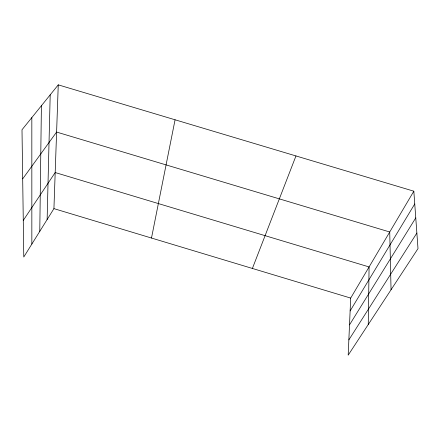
<?xml version="1.0" encoding="UTF-8"?>
<svg xmlns="http://www.w3.org/2000/svg" width="440" height="440" viewBox="0 0 440 440"><rect width="100%" height="100%" fill="white"/><g stroke="black" fill="none" stroke-linecap="round" stroke-linejoin="round"><path stroke-width="0.66" d="M39.776 231.347L41.404 105.738M368.258 324.517L369.083 266.937L55.193 172.541L23.271 220.402M47.13 219.538L50.199 94.837M58.256 84.854L22 129.773L23.782 257.015L53.928 208.632L58.256 84.854L413.826 191.191L418 248.617L348.189 355.146L350.691 298.078L413.826 191.191M151.492 238.04L175.071 119.79M252.395 268.45L295.966 155.941M350.125 310.937L414.755 203.94M349.52 324.863L415.767 217.872M348.86 339.878L416.867 233.041M22.688 178.855L56.606 132.061L389.73 231.985L391.05 289.745M53.928 208.632L350.691 298.078M31.829 117.596L31.845 244.073"/></g></svg>
